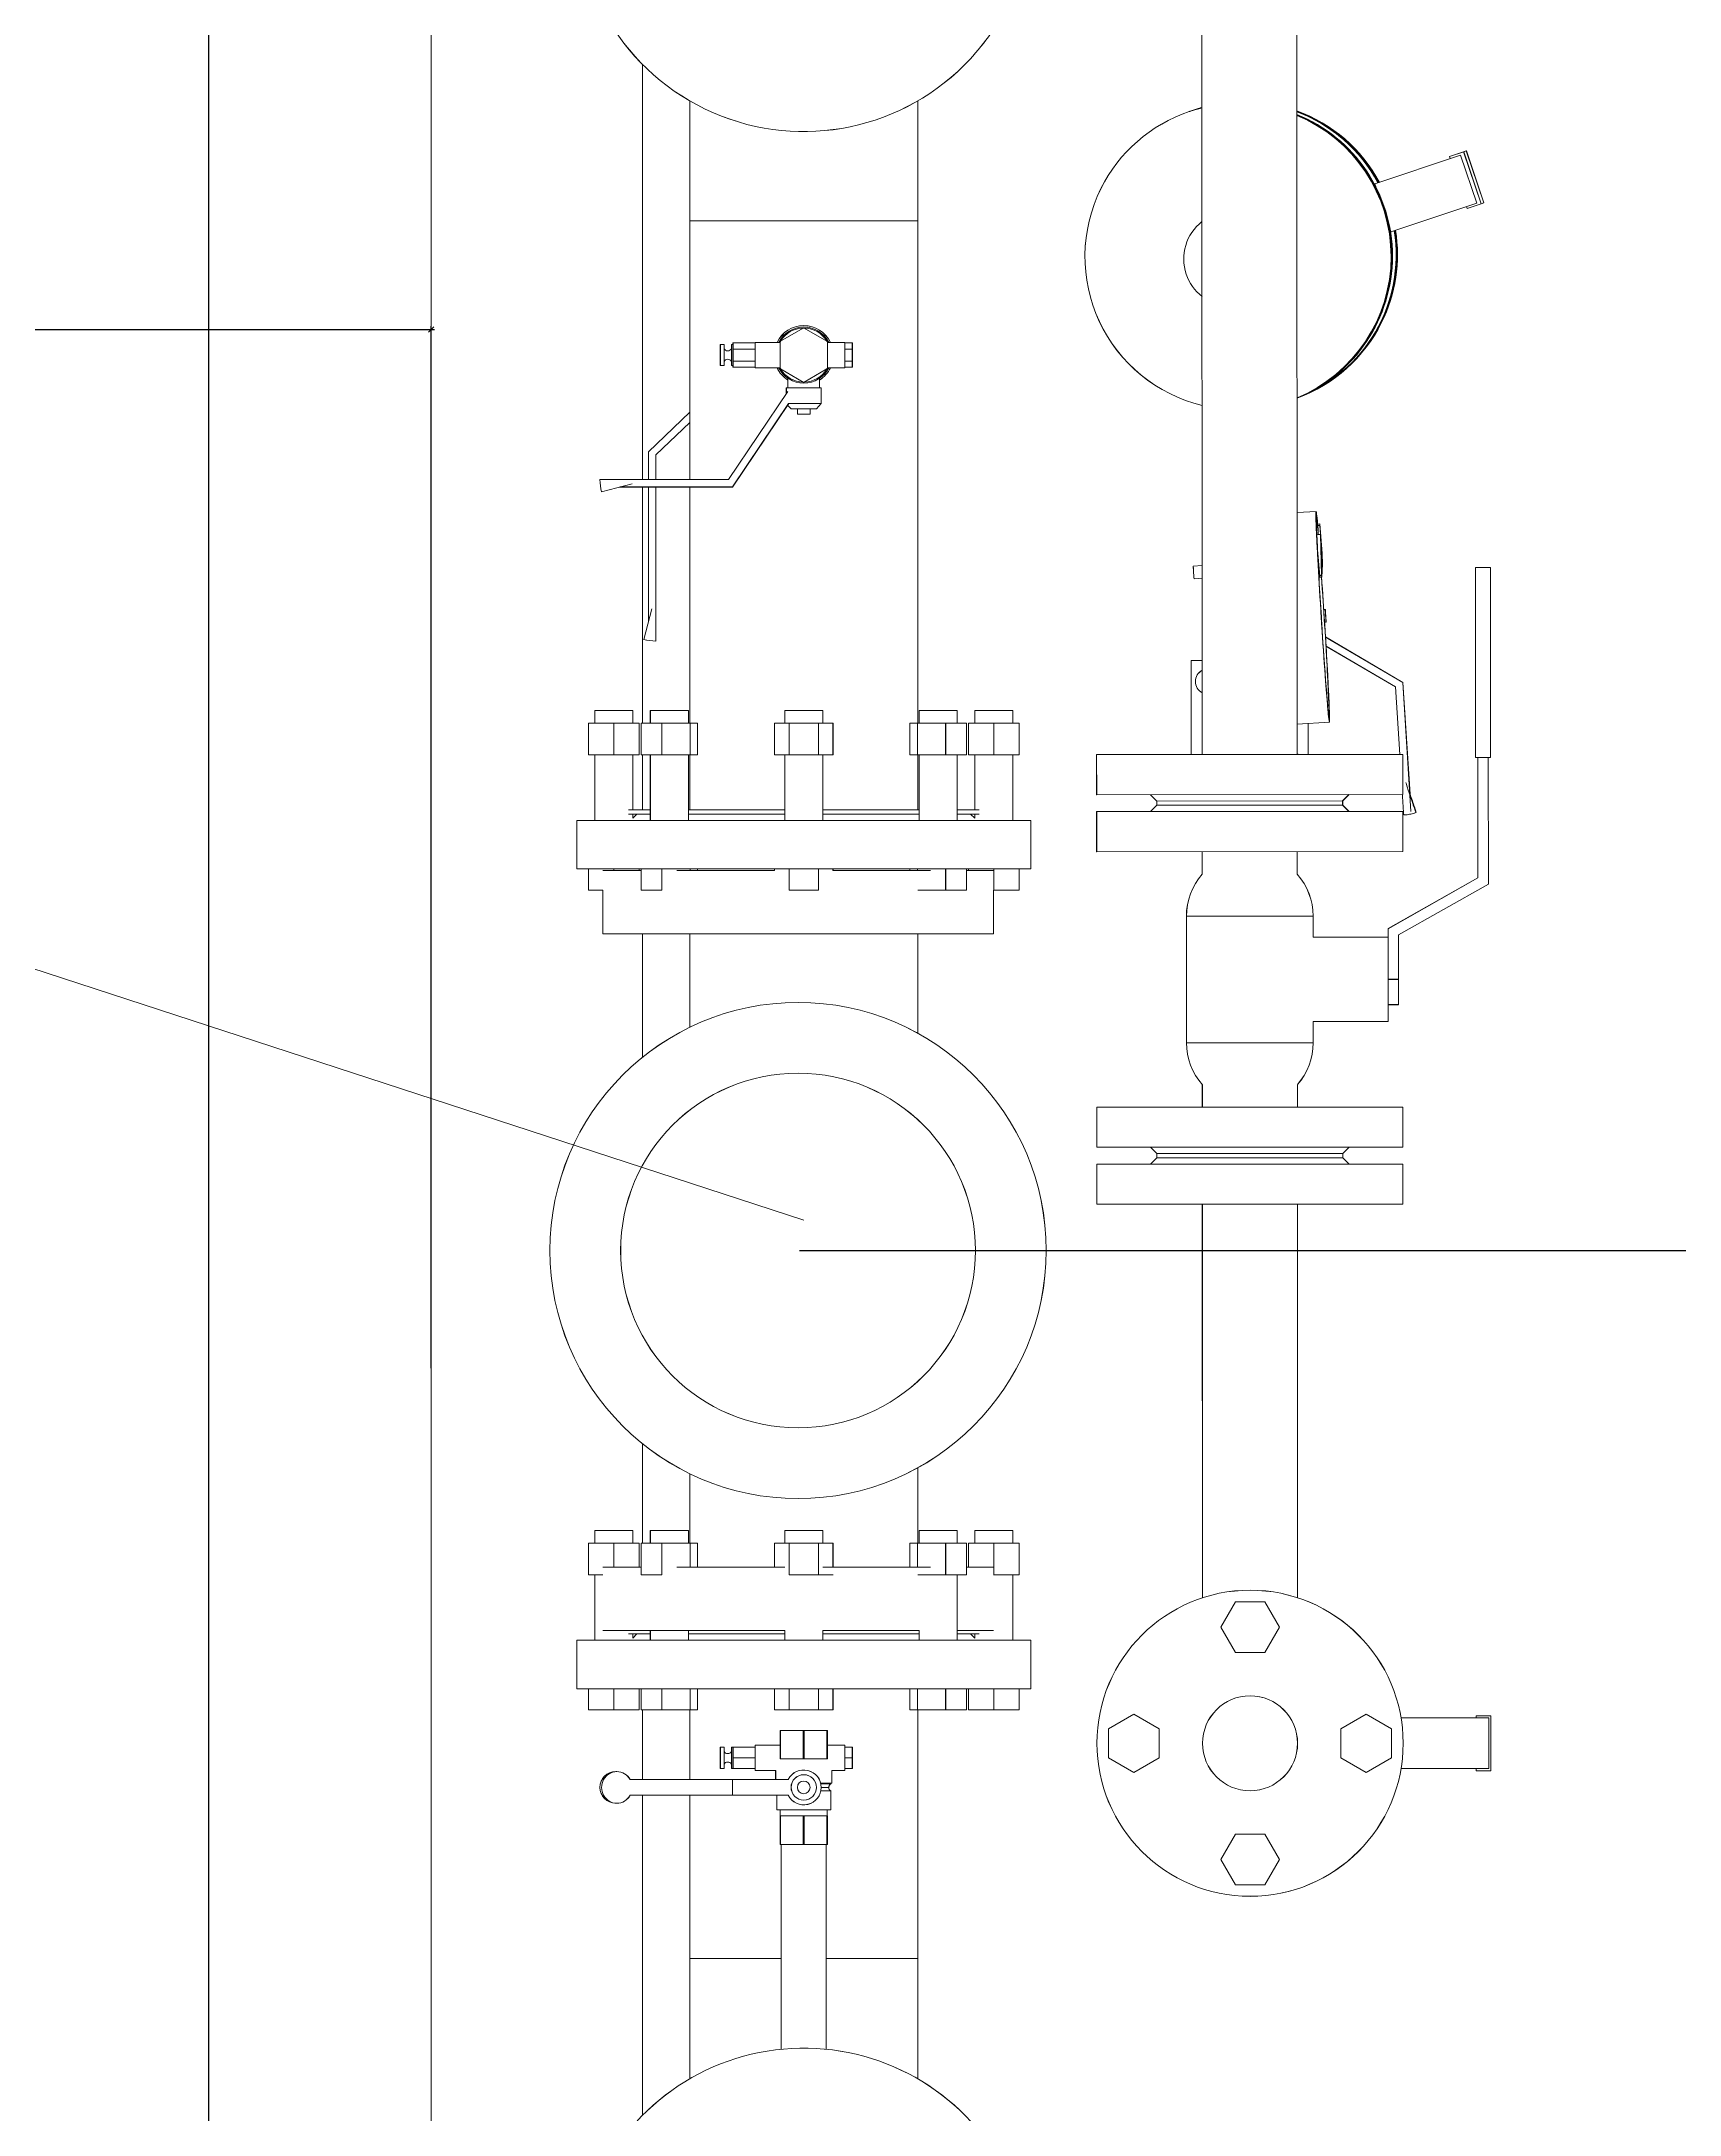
# Model space of a CAD drawing. Header units: millimetres. Extents: x -8689834 to 9419935, y 0 to 233063.
# Drawn here: x -420796 to -420020, y 218716 to 219698 of the extents above; entities that cross this region are included whole.
import ezdxf

# ---------------------------------------------------------------- set-up
doc = ezdxf.new("R2010")
doc.units = ezdxf.units.MM
doc.header["$MEASUREMENT"] = 0
doc.layers.get('0').update_dxf_attribs({"color": 250, "lineweight": 9})
doc.layers.add('25. ЗАЛИВКА ЗОН', color=7, linetype='Continuous', lineweight=0, transparency=0.2)
for name, color, linetype, lineweight in [('2D.ПроекцииПлан. Цвет-Ошибка', 5, 'ByLayer', 35), ('2D.ПроекцииПлан.0', 250, 'ByLayer', 35), ('2D.ПроекцииПлан.25. ЗАЛИВКА ЗОН', 7, 'ByLayer', 0), ('ViewportFrames', 5, 'Continuous', 0), ('Размеры координатных сеток', 7, 'Continuous', 0)]:
    doc.layers.add(name, color=color, linetype=linetype, lineweight=lineweight)
doc.styles.add('МОЭК-Проект', font='', dxfattribs={"oblique": 15})
doc.styles.get('МОЭК-Проект').set_extended_font_data('GOST_type_A')
doc.dimstyles.new('МОЭК', dxfattribs={"dimtxt": 2.5, "dimasz": 2.5, "dimexe": 1.5, "dimexo": 0.625, "dimgap": 1, "dimtad": 1, "dimdec": 0, "dimlfac": 50, "dimtxsty": 'МОЭК-Проект', "dimblk": 'OBLIQUE', "dimblk1": 'OBLIQUE', "dimblk2": 'OBLIQUE', "dimcen": 2.5, "dimdle": 1.5, "dimadec": 0, "dimazin": 2, "dimtfac": 0.75, "dimtdec": 4, "dimtmove": 1, "dimatfit": 3, "dimldrblk": 'NONE', "dimfxl": 1, "dimtfill": 1, "dimtolj": 1, "dimarcsym": 1})

# ---------------------------------------------------------------- blocks, each defined once
blk = doc.blocks.new('*U1737')
blk.add_line((-142.417, 120.481), (-265.097, 160.555))
blk = doc.blocks.new('PROJECTION_BLOCK_{52f8b46a-f59a-49b0-99aa-7306b7d34186}')
at = {"layer": '2D.ПроекцииПлан. Цвет-Ошибка', "color": 0, "lineweight": -2}
for p, q in [((0.581, 23.585), (0.584, 16.455)), ((-0.319, 23.554), (-0.316, 16.455)), ((-5.169, 21.511), (-5.169, 22.648)), ((-3.009, 21.511), (-3.009, 22.648)), ((-0.439, 22.546), (-0.434, 22.548)), ((-0.431, 22.549), (-0.426, 22.55)), ((-0.387, 22.564), (-0.392, 22.562)), ((-0.379, 22.566), (-0.384, 22.564)), ((1.319, 21.861), (2.131, 22.135)), ((2.028, 22.121), (2.161, 22.166)), ((2.028, 22.121), (2.034, 22.102)), ((2.131, 22.135), (2.285, 21.68)), ((2.186, 22.175), (2.161, 22.166)), ((2.161, 22.166), (2.327, 21.673)), ((2.352, 21.682), (2.186, 22.175)), ((1.315, 21.86), (1.319, 21.861)), ((1.319, 21.861), (1.328, 21.836)), ((1.472, 21.407), (2.285, 21.68)), ((2.188, 21.647), (2.194, 21.629)), ((2.194, 21.629), (2.327, 21.673)), ((2.327, 21.673), (2.352, 21.682)), ((-3.009, 21.511), (-5.169, 21.511)), ((-5.169, 21.511), (-4.089, 21.511)), ((-5.169, 21.511), (-5.169, 19.06)), ((-4.089, 21.511), (-3.009, 21.511)), ((-3.009, 21.511), (-3.009, 16.752)), ((1.464, 21.432), (1.472, 21.407)), ((1.468, 21.405), (1.472, 21.407)), ((-4.094, 20.495), (-4.308, 20.371)), ((-3.87, 20.371), (-4.084, 20.495)), ((-4.879, 20.34), (-4.879, 20.14)), ((-4.879, 20.34), (-4.844, 20.34)), ((-4.844, 20.34), (-4.844, 20.14)), ((-4.774, 20.34), (-4.774, 20.14)), ((-4.774, 20.34), (-4.759, 20.34)), ((-4.549, 20.355), (-4.759, 20.355)), ((-4.759, 20.355), (-4.759, 20.297)), ((-4.549, 20.297), (-4.759, 20.297)), ((-4.759, 20.297), (-4.759, 20.182)), ((-4.549, 20.12), (-4.549, 20.36)), ((-4.313, 20.36), (-4.549, 20.36)), ((-4.313, 20.363), (-4.313, 20.116)), ((-3.865, 20.116), (-3.865, 20.363)), ((-3.699, 20.36), (-3.865, 20.36)), ((-3.699, 20.12), (-3.699, 20.36)), ((-3.629, 20.355), (-3.699, 20.355)), ((-3.629, 20.297), (-3.699, 20.297)), ((-3.629, 20.355), (-3.629, 20.297)), ((-3.629, 20.297), (-3.629, 20.182)), ((-4.879, 20.14), (-4.844, 20.14)), ((-4.774, 20.14), (-4.759, 20.14)), ((-4.759, 20.182), (-4.759, 20.124)), ((-4.549, 20.182), (-4.759, 20.182)), ((-4.549, 20.124), (-4.759, 20.124)), ((-4.313, 20.12), (-4.549, 20.12)), ((-4.308, 20.108), (-4.094, 19.984)), ((-4.084, 19.984), (-3.87, 20.108)), ((-3.699, 20.12), (-3.865, 20.12)), ((-3.699, 20.182), (-3.629, 20.182)), ((-3.629, 20.124), (-3.699, 20.124)), ((-3.629, 20.182), (-3.629, 20.124)), ((-4.239, 19.895), (-4.802, 19.06)), ((-4.254, 19.93), (-3.924, 19.93)), ((-4.254, 19.873), (-4.254, 19.93)), ((-4.239, 20.02), (-4.239, 19.93)), ((-3.939, 20.02), (-3.939, 19.93)), ((-3.924, 19.78), (-3.924, 19.93)), ((-5.169, 19.699), (-5.559, 19.324)), ((-4.232, 19.78), (-4.765, 18.99)), ((-4.242, 19.766), (-4.209, 19.73)), ((-4.232, 19.78), (-3.924, 19.78)), ((-3.924, 19.78), (-4.232, 19.78)), ((-3.969, 19.73), (-4.209, 19.73)), ((-4.149, 19.73), (-4.149, 19.68)), ((-4.029, 19.68), (-4.149, 19.68)), ((-4.029, 19.73), (-4.029, 19.68)), ((-3.924, 19.78), (-3.969, 19.73)), ((-0.317, 19.763), (-0.317, 18.617)), ((-5.169, 19.602), (-5.489, 19.294)), ((-5.559, 19.324), (-5.559, 19.06)), ((-5.489, 19.294), (-5.489, 19.06)), ((-5.739, 19.06), (-6.019, 19.06)), ((-4.802, 19.06), (-5.739, 19.06)), ((-5.714, 19.021), (-6.004, 18.943)), ((-4.765, 18.99), (-5.83, 18.99)), ((-5.559, 18.99), (-5.559, 17.719)), ((-5.489, 18.99), (-5.489, 17.81)), ((-5.169, 18.99), (-5.169, 16.752)), ((0.583, 18.747), (0.763, 18.759)), ((0.769, 18.538), (0.804, 18.54)), ((0.777, 18.638), (0.799, 18.64)), ((0.778, 18.624), (0.799, 18.625)), ((0.799, 18.64), (0.779, 18.638)), ((0.779, 18.638), (0.784, 18.539)), ((0.804, 18.54), (0.784, 18.539)), ((0.821, 18.359), (0.799, 18.64)), ((0.799, 18.64), (0.799, 18.625)), ((0.821, 18.359), (0.799, 18.64)), ((0.799, 18.64), (0.804, 18.54)), ((0.799, 18.625), (0.821, 18.345)), ((0.816, 18.151), (0.804, 18.54)), ((0.804, 18.54), (0.825, 18.259)), ((0.825, 18.259), (0.804, 18.54)), ((0.797, 18.15), (0.776, 18.395)), ((0.786, 18.257), (0.778, 18.359)), ((0.821, 18.345), (0.821, 18.359)), ((0.821, 18.359), (0.825, 18.259)), ((-0.316, 18.246), (-0.4, 18.241)), ((-0.316, 18.126), (-0.392, 18.121)), ((0.798, 18.136), (0.786, 18.257)), ((0.797, 18.15), (0.816, 18.151)), ((0.798, 18.136), (0.797, 18.15)), ((0.818, 18.137), (0.798, 18.136)), ((0.816, 18.151), (0.818, 18.137)), ((0.818, 18.137), (0.825, 18.259)), ((2.274, 18.226), (2.274, 16.426)), ((2.274, 18.226), (2.414, 18.226)), ((2.414, 18.226), (2.414, 16.426)), ((-5.605, 17.546), (-5.528, 17.836)), ((-5.489, 17.531), (-5.489, 17.81)), ((0.836, 17.829), (0.85, 17.83)), ((0.843, 17.709), (0.858, 17.71)), ((0.852, 17.569), (1.586, 17.139)), ((0.852, 17.567), (1.584, 17.138)), ((0.857, 17.483), (1.516, 17.097)), ((-0.42, 17.347), (-0.419, 16.455)), ((-0.316, 17.347), (-0.42, 17.347)), ((1.516, 17.097), (1.557, 16.456)), ((1.586, 17.139), (1.584, 17.138)), ((1.584, 17.138), (1.661, 15.917)), ((1.586, 17.139), (1.653, 16.08)), ((-6.129, 16.752), (-5.889, 16.752)), ((-6.129, 16.452), (-6.129, 16.752)), ((-5.709, 16.872), (-6.069, 16.872)), ((-6.069, 16.752), (-6.069, 16.872)), ((-5.889, 16.752), (-5.649, 16.752)), ((-5.889, 16.452), (-5.889, 16.752)), ((-5.709, 16.752), (-5.709, 16.872)), ((-5.649, 16.452), (-5.649, 16.752)), ((-5.63, 16.452), (-5.63, 16.752)), ((-5.63, 16.752), (-5.434, 16.752)), ((-5.182, 16.872), (-5.542, 16.872)), ((-5.542, 16.752), (-5.542, 16.872)), ((-5.434, 16.752), (-5.166, 16.752)), ((-5.434, 16.452), (-5.434, 16.752)), ((-5.182, 16.752), (-5.182, 16.872)), ((-5.166, 16.752), (-5.094, 16.752)), ((-5.166, 16.452), (-5.166, 16.752)), ((-5.094, 16.452), (-5.094, 16.752)), ((-4.366, 16.752), (-4.228, 16.752)), ((-4.366, 16.452), (-4.366, 16.752)), ((-3.909, 16.872), (-4.269, 16.872)), ((-4.269, 16.752), (-4.269, 16.872)), ((-4.228, 16.452), (-4.228, 16.752)), ((-4.228, 16.752), (-3.95, 16.752)), ((-3.95, 16.752), (-3.812, 16.752)), ((-3.95, 16.452), (-3.95, 16.752)), ((-3.909, 16.752), (-3.909, 16.872)), ((-3.812, 16.452), (-3.812, 16.752)), ((-3.084, 16.752), (-3.084, 16.452)), ((-3.084, 16.752), (-3.012, 16.752)), ((-3.012, 16.752), (-2.745, 16.752)), ((-3.012, 16.452), (-3.012, 16.752)), ((-2.636, 16.872), (-2.996, 16.872)), ((-2.996, 16.752), (-2.996, 16.872)), ((-2.745, 16.452), (-2.745, 16.752)), ((-2.745, 16.752), (-2.549, 16.752)), ((-2.636, 16.752), (-2.636, 16.872)), ((-2.549, 16.452), (-2.549, 16.752)), ((-2.529, 16.752), (-2.529, 16.452)), ((-2.529, 16.752), (-2.289, 16.752)), ((-2.109, 16.872), (-2.469, 16.872)), ((-2.469, 16.752), (-2.469, 16.872)), ((-2.289, 16.752), (-2.049, 16.752)), ((-2.289, 16.452), (-2.289, 16.752)), ((-2.109, 16.752), (-2.109, 16.872)), ((-2.049, 16.452), (-2.049, 16.752)), ((0.584, 16.743), (0.889, 16.762)), ((0.688, 16.455), (0.688, 16.75)), ((-6.129, 16.452), (-5.889, 16.452)), ((-6.069, 15.832), (-6.069, 16.452)), ((-5.889, 16.452), (-5.649, 16.452)), ((-5.709, 15.932), (-5.709, 16.452)), ((-5.63, 16.452), (-5.434, 16.452)), ((-5.542, 15.832), (-5.542, 16.452)), ((-5.434, 16.452), (-5.166, 16.452)), ((-5.182, 15.832), (-5.182, 16.452)), ((-5.169, 16.452), (-5.169, 15.932)), ((-5.166, 16.452), (-5.094, 16.452)), ((-4.366, 16.452), (-4.228, 16.452)), ((-4.269, 15.832), (-4.269, 16.452)), ((-4.228, 16.452), (-3.95, 16.452)), ((-3.95, 16.452), (-3.812, 16.452)), ((-3.909, 15.832), (-3.909, 16.452)), ((-3.084, 16.452), (-3.012, 16.452)), ((-3.012, 16.452), (-2.745, 16.452)), ((-3.009, 16.452), (-3.009, 15.932)), ((-2.996, 15.832), (-2.996, 16.452)), ((-2.745, 16.452), (-2.549, 16.452)), ((-2.636, 15.832), (-2.636, 16.452)), ((-2.529, 16.452), (-2.289, 16.452)), ((-2.469, 15.932), (-2.469, 16.452)), ((-2.289, 16.452), (-2.049, 16.452)), ((-2.109, 15.832), (-2.109, 16.452)), ((1.584, 16.456), (-1.316, 16.455)), ((-1.316, 16.455), (-1.315, 16.075)), ((1.584, 16.456), (1.585, 16.076)), ((2.274, 16.426), (2.414, 16.426)), ((2.295, 15.286), (2.294, 16.426)), ((2.395, 15.228), (2.394, 16.426)), ((-5.542, 15.932), (-5.749, 15.932)), ((-4.269, 15.932), (-5.182, 15.932)), ((-2.996, 15.932), (-3.909, 15.932)), ((-2.429, 15.932), (-2.636, 15.932)), ((1.585, 16.076), (-1.315, 16.075)), ((1.585, 15.916), (-1.315, 15.915)), ((-1.315, 15.915), (-1.315, 15.535)), ((-0.805, 16.075), (-0.745, 16.015)), ((-0.805, 15.915), (-0.745, 15.975)), ((1.015, 16.016), (-0.745, 16.015)), ((1.015, 16.016), (-0.745, 16.015)), ((-0.745, 16.015), (-0.745, 15.975)), ((1.015, 15.976), (-0.745, 15.975)), ((-0.745, 15.975), (0.135, 15.975)), ((0.135, 15.975), (1.015, 15.976)), ((1.075, 16.076), (1.015, 16.016)), ((1.015, 16.016), (1.015, 15.976)), ((1.075, 15.916), (1.015, 15.976)), ((1.585, 15.916), (1.585, 15.536)), ((-6.239, 15.832), (-5.609, 15.832)), ((-6.239, 15.372), (-6.239, 15.832)), ((-5.542, 15.892), (-5.749, 15.892)), ((-5.709, 15.852), (-5.709, 15.892)), ((-5.709, 15.852), (-5.669, 15.892)), ((-5.609, 15.832), (-1.939, 15.832)), ((-4.269, 15.892), (-5.182, 15.892)), ((-2.996, 15.892), (-3.909, 15.892)), ((-2.429, 15.892), (-2.636, 15.892)), ((-2.469, 15.852), (-2.509, 15.892)), ((-2.469, 15.852), (-2.469, 15.892)), ((-1.939, 15.372), (-1.939, 15.832)), ((1.585, 15.536), (-1.315, 15.535)), ((-0.315, 15.535), (-0.315, 15.322)), ((0.585, 15.535), (0.585, 15.322)), ((-6.239, 15.372), (-5.609, 15.372)), ((-6.129, 15.372), (-6.129, 15.172)), ((-5.889, 15.372), (-5.889, 15.357)), ((-5.649, 15.372), (-5.649, 15.357)), ((-5.63, 15.172), (-5.63, 15.372)), ((-5.609, 15.372), (-1.939, 15.372)), ((-5.434, 15.372), (-5.434, 15.172)), ((-5.166, 15.372), (-5.166, 15.357)), ((-5.094, 15.372), (-5.094, 15.357)), ((-4.366, 15.372), (-4.366, 15.357)), ((-4.228, 15.172), (-4.228, 15.372)), ((-3.95, 15.372), (-3.95, 15.172)), ((-3.812, 15.372), (-3.812, 15.357)), ((-3.084, 15.372), (-3.084, 15.357)), ((-3.012, 15.372), (-3.012, 15.357)), ((-2.745, 15.172), (-2.745, 15.372)), ((-2.549, 15.372), (-2.549, 15.172)), ((-2.529, 15.372), (-2.529, 15.357)), ((-2.289, 15.372), (-2.289, 15.172)), ((-2.049, 15.172), (-2.049, 15.372)), ((-5.993, 15.172), (-6.129, 15.172)), ((-5.434, 15.172), (-5.63, 15.172)), ((-3.95, 15.172), (-4.228, 15.172)), ((-2.745, 15.172), (-3.009, 15.172)), ((-2.549, 15.172), (-2.745, 15.172)), ((-2.289, 15.172), (-2.293, 15.172)), ((-2.049, 15.172), (-2.289, 15.172)), ((1.445, 14.806), (2.295, 15.286)), ((1.545, 14.747), (2.395, 15.228)), ((-5.169, 14.757), (-5.169, 13.871)), ((-3.009, 14.757), (-3.009, 13.815)), ((-0.465, 14.925), (0.735, 14.925)), ((0.735, 14.925), (-0.465, 14.925)), ((-0.465, 14.925), (-0.464, 13.725)), ((0.735, 14.925), (0.735, 14.725)), ((1.445, 14.646), (1.445, 14.806)), ((1.545, 14.326), (1.545, 14.747)), ((0.735, 14.725), (1.445, 14.726)), ((1.445, 14.646), (1.446, 13.926)), ((1.445, 14.326), (1.545, 14.326)), ((1.545, 14.326), (1.545, 14.086)), ((1.445, 14.086), (1.545, 14.086)), ((0.736, 13.925), (1.446, 13.926)), ((0.736, 13.925), (0.736, 13.725)), ((0.736, 13.725), (-0.464, 13.725)), ((0.736, 13.725), (-0.464, 13.725)), ((-0.314, 13.328), (-0.314, 13.115)), ((-0.314, 13.328), (-0.314, 13.115)), ((0.586, 13.328), (0.586, 13.115)), ((-1.314, 13.115), (0.136, 13.115)), ((-1.314, 12.735), (-1.314, 13.115)), ((0.136, 13.115), (1.586, 13.116)), ((1.586, 12.736), (1.586, 13.116)), ((-1.314, 12.735), (0.136, 12.735)), ((-1.314, 12.575), (1.161, 12.576)), ((-1.314, 12.195), (-1.314, 12.575)), ((-0.804, 12.735), (-0.744, 12.675)), ((-0.804, 12.575), (-0.744, 12.635)), ((1.016, 12.676), (-0.744, 12.675)), ((-0.744, 12.675), (0.758, 12.675)), ((-0.744, 12.635), (-0.744, 12.675)), ((-0.744, 12.635), (0.758, 12.635)), ((-0.744, 12.635), (0.758, 12.635)), ((0.136, 12.735), (1.586, 12.736)), ((0.758, 12.675), (1.016, 12.676)), ((0.758, 12.635), (1.016, 12.636)), ((0.758, 12.635), (1.016, 12.636)), ((1.076, 12.736), (1.016, 12.676)), ((1.016, 12.636), (1.016, 12.676)), ((1.076, 12.576), (1.016, 12.636)), ((1.161, 12.576), (1.586, 12.576)), ((1.586, 12.196), (1.586, 12.576)), ((-1.314, 12.195), (1.162, 12.196)), ((-0.314, 12.195), (-0.312, 8.467)), ((-0.314, 12.195), (-0.312, 8.467)), ((0.586, 12.195), (0.588, 8.467)), ((1.162, 12.196), (1.586, 12.196)), ((-5.169, 9.642), (-5.169, 8.986)), ((-3.009, 9.698), (-3.009, 8.986)), ((-5.709, 9.106), (-6.069, 9.106)), ((-6.069, 8.986), (-6.069, 9.106)), ((-5.709, 8.986), (-5.709, 9.106)), ((-5.182, 9.106), (-5.542, 9.106)), ((-5.542, 8.986), (-5.542, 9.106)), ((-5.182, 8.986), (-5.182, 9.106)), ((-3.909, 9.106), (-4.269, 9.106)), ((-4.269, 8.986), (-4.269, 9.106)), ((-3.909, 8.986), (-3.909, 9.106)), ((-2.636, 9.106), (-2.996, 9.106)), ((-2.996, 8.986), (-2.996, 9.106)), ((-2.636, 8.986), (-2.636, 9.106)), ((-2.109, 9.106), (-2.469, 9.106)), ((-2.469, 8.986), (-2.469, 9.106)), ((-2.109, 8.986), (-2.109, 9.106)), ((-6.129, 8.986), (-5.889, 8.986)), ((-6.129, 8.686), (-6.129, 8.986)), ((-5.889, 8.986), (-5.649, 8.986)), ((-5.889, 8.757), (-5.889, 8.986)), ((-5.649, 8.757), (-5.649, 8.986)), ((-5.63, 8.686), (-5.63, 8.986)), ((-5.63, 8.986), (-5.434, 8.986)), ((-5.434, 8.986), (-5.166, 8.986)), ((-5.434, 8.686), (-5.434, 8.986)), ((-5.166, 8.986), (-5.094, 8.986)), ((-5.166, 8.757), (-5.166, 8.986)), ((-5.094, 8.757), (-5.094, 8.986)), ((-4.366, 8.986), (-4.228, 8.986)), ((-4.366, 8.757), (-4.366, 8.986)), ((-4.228, 8.686), (-4.228, 8.986)), ((-4.228, 8.986), (-3.95, 8.986)), ((-3.95, 8.986), (-3.812, 8.986)), ((-3.95, 8.686), (-3.95, 8.986)), ((-3.812, 8.757), (-3.812, 8.986)), ((-3.084, 8.986), (-3.084, 8.757)), ((-3.084, 8.986), (-3.012, 8.986)), ((-3.012, 8.986), (-2.745, 8.986)), ((-3.012, 8.757), (-3.012, 8.986)), ((-2.745, 8.686), (-2.745, 8.986)), ((-2.745, 8.986), (-2.549, 8.986)), ((-2.549, 8.686), (-2.549, 8.986)), ((-2.529, 8.986), (-2.529, 8.757)), ((-2.529, 8.986), (-2.289, 8.986)), ((-2.289, 8.986), (-2.049, 8.986)), ((-2.289, 8.686), (-2.289, 8.986)), ((-2.049, 8.686), (-2.049, 8.986)), ((-6.129, 8.686), (-5.993, 8.686)), ((-6.069, 8.066), (-6.069, 8.686)), ((-5.63, 8.686), (-5.434, 8.686)), ((-4.228, 8.686), (-3.95, 8.686)), ((-3.95, 8.686), (-3.812, 8.686)), ((-3.009, 8.686), (-2.745, 8.686)), ((-2.745, 8.686), (-2.549, 8.686)), ((-2.636, 8.066), (-2.636, 8.686)), ((-2.293, 8.686), (-2.289, 8.686)), ((-2.289, 8.686), (-2.049, 8.686)), ((-2.109, 8.066), (-2.109, 8.686)), ((0, 8.429), (-0.139, 8.189)), ((0.277, 8.429), (0, 8.429)), ((0.416, 8.189), (0.277, 8.429)), ((-6.239, 8.066), (-5.609, 8.066)), ((-6.239, 7.606), (-6.239, 8.066)), ((-5.542, 8.126), (-5.749, 8.126)), ((-5.709, 8.086), (-5.709, 8.126)), ((-5.709, 8.086), (-5.669, 8.126)), ((-5.609, 8.066), (-1.939, 8.066)), ((-5.542, 8.066), (-5.542, 8.157)), ((-5.182, 8.066), (-5.182, 8.157)), ((-4.269, 8.126), (-5.182, 8.126)), ((-4.269, 8.066), (-4.269, 8.157)), ((-3.909, 8.066), (-3.909, 8.157)), ((-2.996, 8.126), (-3.909, 8.126)), ((-2.996, 8.066), (-2.996, 8.157)), ((-2.429, 8.126), (-2.636, 8.126)), ((-2.469, 8.086), (-2.509, 8.126)), ((-2.469, 8.086), (-2.469, 8.126)), ((-1.939, 7.606), (-1.939, 8.066)), ((-0.139, 8.189), (0, 7.949)), ((0.277, 7.949), (0.416, 8.189)), ((0, 7.949), (0.277, 7.949)), ((-6.239, 7.606), (-5.609, 7.606)), ((-6.129, 7.606), (-6.129, 7.406)), ((-5.889, 7.606), (-5.889, 7.406)), ((-5.649, 7.606), (-5.649, 7.406)), ((-5.63, 7.406), (-5.63, 7.606)), ((-5.609, 7.606), (-1.939, 7.606)), ((-5.434, 7.606), (-5.434, 7.406)), ((-5.166, 7.606), (-5.166, 7.406)), ((-5.094, 7.606), (-5.094, 7.406)), ((-4.366, 7.606), (-4.366, 7.406)), ((-4.228, 7.406), (-4.228, 7.606)), ((-3.95, 7.606), (-3.95, 7.406)), ((-3.812, 7.606), (-3.812, 7.406)), ((-3.084, 7.606), (-3.084, 7.406)), ((-3.012, 7.606), (-3.012, 7.406)), ((-2.745, 7.406), (-2.745, 7.606)), ((-2.549, 7.606), (-2.549, 7.406)), ((-2.529, 7.606), (-2.529, 7.406)), ((-2.289, 7.606), (-2.289, 7.406)), ((-2.049, 7.406), (-2.049, 7.606)), ((-5.889, 7.406), (-6.129, 7.406)), ((-5.649, 7.406), (-5.889, 7.406)), ((-5.434, 7.406), (-5.63, 7.406)), ((-5.166, 7.406), (-5.434, 7.406)), ((-5.169, 7.406), (-5.169, 6.746)), ((-5.094, 7.406), (-5.166, 7.406)), ((-4.228, 7.406), (-4.366, 7.406)), ((-3.95, 7.406), (-4.228, 7.406)), ((-3.812, 7.406), (-3.95, 7.406)), ((-3.012, 7.406), (-3.084, 7.406)), ((-2.745, 7.406), (-3.012, 7.406)), ((-3.009, 7.406), (-3.009, 5.051)), ((-2.549, 7.406), (-2.745, 7.406)), ((-2.289, 7.406), (-2.529, 7.406)), ((-2.049, 7.406), (-2.289, 7.406)), ((-0.962, 7.366), (-1.202, 7.227)), ((-0.722, 7.227), (-0.962, 7.366)), ((1.238, 7.366), (0.998, 7.227)), ((1.478, 7.227), (1.238, 7.366)), ((1.568, 7.329), (2.398, 7.329)), ((2.278, 7.349), (2.278, 7.329)), ((2.278, 7.349), (2.418, 7.349)), ((2.398, 7.329), (2.398, 6.849)), ((2.418, 7.349), (2.418, 6.829)), ((-4.549, 6.831), (-4.549, 7.071)), ((-4.313, 7.071), (-4.549, 7.071)), ((-4.308, 7.211), (-4.313, 7.211)), ((-4.313, 7.211), (-4.313, 6.941)), ((-4.308, 7.211), (-4.308, 6.941)), ((-4.308, 7.211), (-4.094, 7.211)), ((-4.084, 7.211), (-4.094, 7.211)), ((-4.094, 7.211), (-4.094, 6.941)), ((-4.084, 7.211), (-4.084, 6.941)), ((-4.084, 7.211), (-3.87, 7.211)), ((-3.865, 7.211), (-3.87, 7.211)), ((-3.87, 7.211), (-3.87, 6.941)), ((-3.865, 7.211), (-3.865, 6.941)), ((-3.699, 7.071), (-3.865, 7.071)), ((-3.699, 6.951), (-3.699, 7.071)), ((-1.202, 7.227), (-1.202, 6.95)), ((-0.722, 6.95), (-0.722, 7.227)), ((0.998, 7.227), (0.998, 6.95)), ((1.478, 6.95), (1.478, 7.227)), ((-4.879, 7.051), (-4.879, 6.851)), ((-4.879, 7.051), (-4.844, 7.051)), ((-4.844, 7.051), (-4.844, 6.851)), ((-4.774, 7.051), (-4.774, 6.851)), ((-4.774, 7.051), (-4.759, 7.051)), ((-4.759, 7.051), (-4.759, 6.951)), ((-4.549, 7.051), (-4.759, 7.051)), ((-4.759, 6.951), (-4.759, 6.851)), ((-4.549, 6.951), (-4.759, 6.951)), ((-3.865, 6.941), (-4.313, 6.941)), ((-3.699, 7.051), (-3.629, 7.051)), ((-3.699, 6.831), (-3.699, 6.951)), ((-3.629, 6.951), (-3.699, 6.951)), ((-3.629, 7.051), (-3.629, 6.951)), ((-3.629, 6.951), (-3.629, 6.851)), ((-1.202, 6.95), (-0.962, 6.811)), ((-0.962, 6.811), (-0.722, 6.95)), ((0.998, 6.95), (1.238, 6.811)), ((1.238, 6.811), (1.478, 6.95)), ((-5.869, 6.821), (-5.859, 6.821)), ((-4.765, 6.746), (-5.733, 6.746)), ((-4.879, 6.851), (-4.844, 6.851)), ((-4.774, 6.851), (-4.759, 6.851)), ((-4.236, 6.746), (-4.765, 6.746)), ((-4.765, 6.596), (-4.765, 6.746)), ((-4.549, 6.851), (-4.759, 6.851)), ((-4.355, 6.831), (-4.549, 6.831)), ((-4.355, 6.831), (-4.355, 6.746)), ((-3.823, 6.71), (-3.929, 6.71)), ((-3.833, 6.705), (-3.928, 6.705)), ((-3.823, 6.831), (-3.823, 6.71)), ((-3.699, 6.831), (-3.823, 6.831)), ((-3.629, 6.851), (-3.699, 6.851)), ((1.568, 6.849), (2.398, 6.849)), ((2.278, 6.849), (2.278, 6.829)), ((2.278, 6.829), (2.418, 6.829)), ((-5.869, 6.521), (-5.859, 6.521)), ((-4.765, 6.596), (-5.733, 6.596)), ((-5.169, 6.596), (-5.169, 5.051)), ((-4.236, 6.596), (-4.765, 6.596)), ((-4.345, 6.596), (-4.345, 6.458)), ((-3.833, 6.638), (-3.928, 6.638)), ((-3.852, 6.671), (-3.924, 6.671)), ((-3.833, 6.638), (-3.833, 6.458)), ((-3.833, 6.458), (-4.345, 6.458)), ((-4.308, 6.401), (-4.313, 6.401)), ((-4.313, 6.401), (-4.313, 6.131)), ((-4.312, 6.458), (-4.312, 6.401)), ((-4.308, 6.401), (-4.094, 6.401)), ((-4.308, 6.401), (-4.308, 6.131)), ((-4.084, 6.401), (-4.094, 6.401)), ((-4.094, 6.401), (-4.094, 6.131)), ((-4.084, 6.401), (-3.87, 6.401)), ((-4.084, 6.401), (-4.084, 6.131)), ((-3.865, 6.401), (-3.87, 6.401)), ((-3.87, 6.401), (-3.87, 6.131)), ((-3.866, 6.458), (-3.866, 6.401)), ((-3.865, 6.401), (-3.865, 6.131)), ((-4.308, 6.131), (-4.313, 6.131)), ((-4.308, 6.131), (-4.094, 6.131)), ((-4.302, 4.191), (-4.302, 6.131)), ((-4.084, 6.131), (-4.094, 6.131)), ((-4.084, 6.131), (-3.87, 6.131)), ((-3.876, 4.191), (-3.876, 6.131)), ((-3.865, 6.131), (-3.87, 6.131)), ((0, 6.229), (-0.139, 5.989)), ((0.277, 6.229), (0, 6.229)), ((0.416, 5.989), (0.277, 6.229)), ((-0.139, 5.989), (0, 5.749)), ((0.277, 5.749), (0.416, 5.989)), ((0, 5.749), (0.277, 5.749)), ((-4.302, 5.051), (-5.169, 5.051)), ((-5.169, 5.051), (-4.302, 5.051)), ((-5.169, 3.91), (-5.169, 5.051)), ((-3.009, 5.051), (-3.876, 5.051)), ((-3.876, 5.051), (-3.009, 5.051)), ((-3.009, 3.91), (-3.009, 5.051))]:
    blk.add_line(p, q, dxfattribs=at)
for centre, radius in [((0.138, 7.089), 1.45), ((0.138, 7.089), 0.45), ((-4.089, 6.671), 0.12), ((-4.089, 6.671), 0.06)]:
    blk.add_circle(centre, radius, dxfattribs=at)
for centre, radius, start, end in [((-4.089, 20.24), 0.28, 25.3769, 154.6231), ((-4.809, 20.32), 0.04, 210, 330), ((-4.089, 20.24), 0.28, 205.3769, 237.6076), ((-4.089, 20.24), 0.28, 302.3924, 334.6231), ((-5.569, 19.06), 0.45, 180, 195), ((-0.26, 17.147), 0.12, 117.603, 242.446), ((0.549, 16.348), 0.12, 63.81, 73.0446), ((0.135, 14.925), 0.6, 0.0245, 41.4341), ((0.136, 13.725), 0.6, 180.0245, 221.4341), ((-4.809, 7.031), 0.04, 210, 330), ((-5.869, 6.671), 0.15, 90, 270), ((-4.089, 6.671), 0.165, 207.0357, 152.9643)]:
    blk.add_arc(centre, radius, start, end, dxfattribs=at)
at = {"layer": '2D.ПроекцииПлан. Цвет-Ошибка', "color": 0, "lineweight": -2, "extrusion": (0, 0, -1)}
for centre, radius, start, end in [((4.089, 20.24), 0.266, 26.7889, 90), ((4.089, 20.24), 0.256, 31.045, 88.955), ((4.089, 20.24), 0.256, 88.955, 90), ((4.089, 20.24), 0.266, 90, 153.2111), ((4.089, 20.24), 0.256, 90, 91.045), ((4.089, 20.24), 0.256, 91.045, 148.955), ((4.089, 20.24), 0.256, 28.0008, 28.955), ((4.089, 20.24), 0.256, 28.955, 31.045), ((4.089, 20.24), 0.256, 148.955, 151.045), ((4.089, 20.24), 0.256, 151.045, 151.9992), ((4.809, 20.16), 0.04, 30, 150), ((4.089, 20.24), 0.266, 206.7889, 333.2111), ((4.089, 20.24), 0.256, 331.045, 331.9992), ((4.089, 20.24), 0.256, 328.955, 331.045), ((4.089, 20.24), 0.256, 271.045, 328.955), ((4.089, 20.24), 0.256, 211.045, 268.955), ((4.089, 20.24), 0.256, 208.955, 211.045), ((4.089, 20.24), 0.256, 208.0008, 208.955), ((4.089, 20.24), 0.256, 268.955, 271.045), ((5.489, 17.981), 0.45, 270, 285), ((-0.135, 14.925), 0.6, 359.9755, 41.3851), ((-0.136, 13.725), 0.6, 179.9755, 221.3851), ((4.809, 6.871), 0.04, 30, 150), ((4.089, 6.671), 0.165, 27.0357, 180), ((3.812, 6.671), 0.04, 0, 74.5588), ((3.812, 6.671), 0.04, 302.1745, 57.8255), ((4.089, 6.671), 0.165, 180, 332.9643), ((4.089, 2.051), 2.15, 315, 149.846)]:
    blk.add_arc(centre, radius, start, end, dxfattribs=at)
for centre, major_axis, ratio, start_param, end_param in [((-4.089, 24.507), (-2.15, 0), 1, -2.355981, 2.581988), ((-4.089, 24.507), (-2.15, 0), 1, -2.648625, -2.355981), ((0.024, 21.172), (-0.463, 1.374), 0.99989, -0.785398, 0), ((0.024, 21.172), (-0.463, 1.374), 0.99989, 0, 0.086753), ((0.029, 21.174), (-0.463, 1.374), 0.99989, 0, 0.082962), ((0.031, 21.175), (-0.463, 1.374), 0.99989, -0.000818, 0), ((0.031, 21.175), (-0.463, 1.374), 0.99989, 0, 0.081364), ((0.037, 21.176), (-0.463, 1.374), 0.99989, 0, 0.077568), ((0.037, 21.176), (-0.463, 1.374), 0.99989, 0.710323, 3.080199), ((0.031, 21.175), (-0.463, 1.374), 0.99989, 0.714302, 3.07622), ((0.029, 21.174), (-0.463, 1.374), 0.99989, 0.715979, 3.074543), ((0.024, 21.172), (-0.463, 1.374), 0.99989, 0.719967, 3.070555), ((0.024, 21.172), (-0.463, 1.374), 0.99989, -2.579416, -0.785398), ((-0.041, 21.15), (-0.144, 0.426), 0.99989, -1.570796, -0.33772), ((-0.041, 21.15), (-0.144, 0.426), 0.99989, -2.154943, -1.570796), ((0.826, 17.761), (-0.059, 0.938), 0.014321, -1.574634, 0), ((0.826, 17.761), (-0.059, 0.938), 0.014321, -1.574634, 0), ((0.826, 17.761), (-0.059, 0.938), 0.014321, 0, 0.567156), ((0.826, 17.761), (-0.059, 0.938), 0.014321, 0, 0.567156), ((-0.396, 18.181), (-0.0038, 0.0599), 0.014321, -0.789236, 0), ((-0.396, 18.181), (-0.0038, 0.0599), 0.014321, 3.141593, 5.49395), ((0.826, 17.761), (-0.059, 0.938), 0.014321, 1.158982, 3.141593), ((0.826, 17.761), (-0.059, 0.938), 0.014321, 1.158982, 3.141593), ((0.826, 17.761), (-0.059, 0.938), 0.014321, 3.141593, 4.708551), ((0.826, 17.761), (-0.059, 0.938), 0.014321, 3.141593, 4.708551)]:
    blk.add_ellipse(centre, major_axis=major_axis, ratio=ratio, start_param=start_param, end_param=end_param, dxfattribs=at)
at = {"layer": '2D.ПроекцииПлан. Цвет-Ошибка', "color": 0, "lineweight": -2}
for centre, major_axis, ratio, start_param, end_param in [((0.076, 21.19), (0.463, -1.374), 0.99989, 3.092115, 3.141593), ((0.078, 21.19), (0.463, -1.374), 0.99989, 3.093727, 3.141593), ((0.084, 21.192), (0.463, -1.374), 0.99989, 3.097557, 3.141593), ((0.071, 21.188), (0.463, -1.374), 0.99989, 3.141593, 3.153966), ((0.071, 21.188), (0.463, -1.374), 0.99989, 3.08829, 3.141593), ((0.078, 21.19), (0.463, -1.374), 0.99989, 3.141593, 3.142411), ((0.084, 21.192), (0.463, -1.374), 0.99989, 1.737079, 2.465973), ((0.078, 21.19), (0.463, -1.374), 0.99989, 1.737079, 2.462048), ((0.076, 21.19), (0.463, -1.374), 0.99989, 1.737079, 2.460393), ((0.071, 21.188), (0.463, -1.374), 0.99989, 1.737079, 2.45646), ((0.076, 21.19), (0.463, -1.374), 0.99989, 0.03227, 1.404514), ((0.071, 21.188), (0.463, -1.374), 0.99989, 0.036203, 1.404514), ((0.078, 21.19), (0.463, -1.374), 0.99989, 0.785398, 1.404514), ((0.084, 21.192), (0.463, -1.374), 0.99989, 0.785398, 1.404514), ((0.084, 21.192), (0.463, -1.374), 0.99989, 0.02669, 0.785398), ((0.078, 21.19), (0.463, -1.374), 0.99989, 0.030615, 0.785398), ((0.826, 17.761), (-0.063, 0.998), 0.014321, 0, 3.141593), ((0.826, 17.761), (-0.062, 0.978), 0.014321, 0, 3.141593), ((0.826, 17.761), (-0.063, 0.998), 0.014321, -0.580203, 0), ((0.826, 17.761), (-0.062, 0.978), 0.014321, -0.576035, 0), ((0.826, 17.761), (-0.063, 0.998), 0.014321, -1.566959, -1.185044), ((0.826, 17.761), (-0.062, 0.978), 0.014321, -1.566959, -1.176742), ((0.826, 17.761), (-0.063, 0.998), 0.014321, 3.141593, 4.716227), ((0.826, 17.761), (-0.062, 0.978), 0.014321, 3.141593, 4.716227), ((0.854, 17.77), (0.0038, -0.0599), 0.014321, 0.003838, 3.141593), ((0.854, 17.77), (0.0038, -0.0599), 0.014321, -3.141593, 0), ((0.854, 17.77), (0.0038, -0.0599), 0.014321, 0, 0.003838), ((1.662, 16.048), (-0.048, 0.142), 0.014826, 0, 3.141593), ((1.585, 16.033), (-0.009, 0.15), 0.014321, 1.277329, 3.141593), ((1.662, 16.048), (-0.048, 0.142), 0.014826, 3.141593, 4.937496), ((-5.859, 6.671), (0, 0.15), 0.965926, 0, 3.141593), ((-5.859, 6.671), (0, 0.15), 0.965926, -1.047198, 0), ((-5.859, 6.671), (0, 0.15), 0.965926, -3.141593, -2.094395)]:
    blk.add_ellipse(centre, major_axis=major_axis, ratio=ratio, start_param=start_param, end_param=end_param, dxfattribs=at)
blk.add_open_spline([(1.594, 15.883), (1.594, 15.883), (1.594, 15.883), (1.595, 15.883), (1.595, 15.883), (1.596, 15.883), (1.596, 15.883), (1.597, 15.883), (1.598, 15.883), (1.6, 15.883), (1.601, 15.883), (1.605, 15.884), (1.608, 15.884), (1.615, 15.885), (1.62, 15.885), (1.633, 15.887), (1.64, 15.888), (1.656, 15.891), (1.664, 15.893), (1.679, 15.896), (1.686, 15.898), (1.699, 15.902), (1.704, 15.904), (1.71, 15.906)], degree=3, knots=[0, 0, 0, 0, 0.047984, 0.047984, 0.127958, 0.127958, 0.27191, 0.27191, 0.54382, 0.54382, 1.071644, 1.071644, 2.063294, 2.063294, 3.91859, 3.91859, 6.91859, 6.91859, 9.91859, 9.91859, 12.91859, 12.91859, 15, 15, 15, 15], dxfattribs=at)
at = {"layer": '2D.ПроекцииПлан.25. ЗАЛИВКА ЗОН', "color": 0, "lineweight": -2}
for p, q in [((-7.617, 32.247), (-7.617, -28.663)), ((-5.617, 19.06), (-5.617, 22.995)), ((-5.617, 16.752), (-5.617, 18.99)), ((-5.617, 15.932), (-5.617, 16.452)), ((-5.993, 15.357), (-5.63, 15.357)), ((-5.29, 15.357), (-4.366, 15.357)), ((-3.812, 15.357), (-2.888, 15.357)), ((-2.549, 15.357), (-2.293, 15.357)), ((-5.993, 14.757), (-5.993, 15.172)), ((-2.293, 14.757), (-2.293, 15.172)), ((-5.993, 14.757), (-2.293, 14.757)), ((-5.617, 13.587), (-5.617, 14.757)), ((-5.617, 8.986), (-5.617, 9.926)), ((-5.63, 8.757), (-5.993, 8.757)), ((-4.269, 8.757), (-5.29, 8.757)), ((-2.888, 8.757), (-3.909, 8.757)), ((-2.293, 8.757), (-2.549, 8.757)), ((-4.269, 8.157), (-5.993, 8.157)), ((-2.996, 8.157), (-3.909, 8.157)), ((-2.293, 8.157), (-2.636, 8.157)), ((-5.617, 6.746), (-5.617, 7.406)), ((-5.617, 3.564), (-5.617, 6.596))]:
    blk.add_line(p, q, dxfattribs=at)
for radius in [2.35, 1.68]:
    blk.add_circle((-4.143, 11.757), radius, dxfattribs=at)
blk = doc.blocks.new('*U1750')
at = {"layer": '2D.ПроекцииПлан.0', "lineweight": 13}
blk.add_blockref('PROJECTION_BLOCK_{52f8b46a-f59a-49b0-99aa-7306b7d34186}', (-138.328, 108.437), dxfattribs=at)
blk = doc.blocks.new('_Oblique')
at = {"color": 0, "linetype": 'ByBlock', "lineweight": -2}
blk.add_line((-0.5, -0.5), (0.5, 0.5), dxfattribs=at)
blk = doc.blocks.new('*D1910')
at = {"layer": 'Размеры координатных сеток', "color": 0, "lineweight": -2, "ltscale": 100, "transparency": 16777216}
for p, q in [((-417750.76, 229894.65), (-424653.23, 229894.65)), ((-424651.73, 229896.15), (-424651.73, 215422.32)), ((-417753.89, 215423.82), (-424653.23, 215423.82))]:
    blk.add_line(p, q, dxfattribs=at)
at = {"layer": 'Размеры координатных сеток', "color": 0, "lineweight": -2, "ltscale": 100, "transparency": 16777216, "xscale": 2.5, "yscale": 2.5, "zscale": 2.5}
for p, rotation in [((-424651.73, 229894.65), 90), ((-424651.73, 215423.82), 270)]:
    blk.add_blockref('_Oblique', p, dxfattribs=dict(at, rotation=rotation))
at = {"layer": 'Размеры координатных сеток', "color": 0, "lineweight": 13, "ltscale": 100, "transparency": 16777216, "insert": (-424653.98, 222659.23), "char_height": 2.5, "attachment_point": 5, "rotation": 90, "style": 'МОЭК-Проект', "bg_fill": 3, "box_fill_scale": 1.25, "bg_fill_color": 256, "bg_fill_true_color": 13158600, "bg_fill_transparency": 0}
blk.add_mtext('\\A1;723542', dxfattribs=at)
blk = doc.blocks.new('_None')
blk = doc.blocks.new('*D1944')
at = {"layer": '25. ЗАЛИВКА ЗОН', "color": 0, "lineweight": -2, "transparency": 16777216}
for p, q in [((-420434.5, 219762.93), (-419398.87, 219762.93)), ((-419400.37, 219764.43), (-419400.37, 219123.92)), ((-420437.19, 219125.42), (-419398.87, 219125.42))]:
    blk.add_line(p, q, dxfattribs=at)
at = {"layer": '25. ЗАЛИВКА ЗОН', "color": 0, "lineweight": -2, "transparency": 16777216, "xscale": 2.5, "yscale": 2.5, "zscale": 2.5}
for p, rotation in [((-419400.37, 219762.93), 90), ((-419400.37, 219125.42), 270)]:
    blk.add_blockref('_Oblique', p, dxfattribs=dict(at, rotation=rotation))
at = {"layer": '25. ЗАЛИВКА ЗОН', "color": 0, "lineweight": 13, "transparency": 16777216, "insert": (-419402.62, 219444.17), "char_height": 2.5, "attachment_point": 5, "rotation": 90, "style": 'МОЭК-Проект', "bg_fill": 3, "box_fill_scale": 1.25, "bg_fill_color": 256, "bg_fill_true_color": 13158600, "bg_fill_transparency": 0}
blk.add_mtext('\\A1;31880', dxfattribs=at)
blk = doc.blocks.new('*D1945')
at = {"layer": '25. ЗАЛИВКА ЗОН', "color": 0, "lineweight": -2, "transparency": 16777216}
for p, q in [((-420437.19, 219125.42), (-419398.87, 219125.42)), ((-419400.37, 219126.92), (-419400.37, 218638.66)), ((-420434.5, 218640.16), (-419398.87, 218640.16))]:
    blk.add_line(p, q, dxfattribs=at)
at = {"layer": '25. ЗАЛИВКА ЗОН', "color": 0, "lineweight": -2, "transparency": 16777216, "xscale": 2.5, "yscale": 2.5, "zscale": 2.5}
for p, rotation in [((-419400.37, 219125.42), 90), ((-419400.37, 218640.16), 270)]:
    blk.add_blockref('_Oblique', p, dxfattribs=dict(at, rotation=rotation))
at = {"layer": '25. ЗАЛИВКА ЗОН', "color": 0, "lineweight": 13, "transparency": 16777216, "insert": (-419402.62, 218882.79), "char_height": 2.5, "attachment_point": 5, "rotation": 90, "style": 'МОЭК-Проект', "bg_fill": 3, "box_fill_scale": 1.25, "bg_fill_color": 256, "bg_fill_true_color": 13158600, "bg_fill_transparency": 0}
blk.add_mtext('\\A1;24260', dxfattribs=at)
blk = doc.blocks.new('*D1955')
at = {"layer": '25. ЗАЛИВКА ЗОН', "color": 0, "lineweight": -2, "transparency": 16777216}
for p, q in [((-421711.79, 219069.68), (-421711.79, 219563.21)), ((-420611.52, 219069.68), (-420611.52, 219563.21)), ((-421713.29, 219561.71), (-420610.02, 219561.71))]:
    blk.add_line(p, q, dxfattribs=at)
at = {"layer": '25. ЗАЛИВКА ЗОН', "color": 0, "lineweight": -2, "transparency": 16777216, "xscale": 2.5, "yscale": 2.5, "zscale": 2.5, "rotation": 180}
blk.add_blockref('_Oblique', (-421711.79, 219561.71), dxfattribs=at)
at = {"layer": '25. ЗАЛИВКА ЗОН', "color": 0, "lineweight": -2, "transparency": 16777216, "xscale": 2.5, "yscale": 2.5, "zscale": 2.5}
blk.add_blockref('_Oblique', (-420611.52, 219561.71), dxfattribs=at)
at = {"layer": '25. ЗАЛИВКА ЗОН', "color": 0, "lineweight": 13, "transparency": 16777216, "insert": (-421161.66, 219563.96), "char_height": 2.5, "attachment_point": 5, "style": 'МОЭК-Проект', "bg_fill": 3, "box_fill_scale": 1.25, "bg_fill_color": 256, "bg_fill_true_color": 13158600, "bg_fill_transparency": 0}
blk.add_mtext('\\A1;55010', dxfattribs=at)
blk = doc.blocks.new('*D1959')
at = {"layer": '25. ЗАЛИВКА ЗОН', "color": 0, "lineweight": -2, "transparency": 16777216}
for p, q in [((-420612.32, 220342.16), (-420718.53, 220342.16)), ((-420717.03, 220343.66), (-420717.03, 216730.93)), ((-420612.32, 216732.43), (-420718.53, 216732.43))]:
    blk.add_line(p, q, dxfattribs=at)
at = {"layer": '25. ЗАЛИВКА ЗОН', "color": 0, "lineweight": -2, "transparency": 16777216, "xscale": 2.5, "yscale": 2.5, "zscale": 2.5}
for p, rotation in [((-420717.03, 220342.16), 90), ((-420717.03, 216732.43), 270)]:
    blk.add_blockref('_Oblique', p, dxfattribs=dict(at, rotation=rotation))
at = {"layer": '25. ЗАЛИВКА ЗОН', "color": 0, "lineweight": 13, "transparency": 16777216, "insert": (-420719.28, 218537.3), "char_height": 2.5, "attachment_point": 5, "rotation": 90, "style": 'МОЭК-Проект', "bg_fill": 3, "box_fill_scale": 1.25, "bg_fill_color": 256, "bg_fill_true_color": 13158600, "bg_fill_transparency": 0}
blk.add_mtext('\\A1;180490', dxfattribs=at)

msp = doc.modelspace()

# ---------------------------------------------------------------- block references
at = {"xscale": 50, "yscale": 50, "zscale": 50}
msp.add_blockref('*U1737', (-413314.257, 213115.736), dxfattribs=at)

# ---------------------------------------------------------------- next in the draw order: block references
at = {"layer": 'ViewportFrames', "lineweight": 13, "ltscale": 100, "xscale": 50, "yscale": 50, "zscale": 50}
msp.add_blockref('*U1750', (-413314.257, 213115.736), dxfattribs=at)

# ---------------------------------------------------------------- next in the draw order: block references
at = {"layer": '2D.ПроекцииПлан.0', "lineweight": 13, "xscale": 50, "yscale": 50, "zscale": 50}
msp.add_blockref('PROJECTION_BLOCK_{52f8b46a-f59a-49b0-99aa-7306b7d34186}', (-420230.675, 218537.592), dxfattribs=at)

# ---------------------------------------------------------------- next in the draw order: dimensions: what is measured, and where the dimension line sits
at = {"layer": 'Размеры координатных сеток', "lineweight": 13, "ltscale": 100}
dim = msp.add_linear_dim(base=(-424651.725, 215423.815), p1=(-417750.138, 229894.646), p2=(-417753.262, 215423.815), angle=90, dimstyle='МОЭК', override={"dimscale": 1, "dimlfac": 50}, dxfattribs=at)
dim.commit()
dim.dimension.update_dxf_attribs({"geometry": '*D1910', "text_midpoint": (-424653.975, 222659.23)})

# ---------------------------------------------------------------- next in the draw order: dimensions: what is measured, and where the dimension line sits
at = {"layer": '25. ЗАЛИВКА ЗОН', "lineweight": 13}
dim = msp.add_linear_dim(base=(-419400.366, 219125.421), p1=(-420435.127, 219762.928), p2=(-420437.818, 219125.421), angle=90, dimstyle='МОЭК', override={"dimrnd": 10}, dxfattribs=at)
dim.commit()
dim.dimension.update_dxf_attribs({"geometry": '*D1944', "text_midpoint": (-419402.616, 219444.174)})
dim = msp.add_linear_dim(base=(-420611.5223, 219561.7074), p1=(-421711.7916, 219069.0558), p2=(-420611.5223, 219069.0558), dimstyle='МОЭК', override={"dimrnd": 10}, dxfattribs=at)
dim.commit()
dim.dimension.update_dxf_attribs({"geometry": '*D1955', "text_midpoint": (-421161.657, 219563.9574)})

# ---------------------------------------------------------------- next in the draw order: dimensions: what is measured, and where the dimension line sits
for base, p1, p2, picture, middle in [((-420717.031, 216732.432), (-420611.695, 220342.164), (-420611.695, 216732.432), '*D1959', (-420719.281, 218537.298)), ((-419400.366, 218640.162), (-420437.818, 219125.421), (-420435.127, 218640.162), '*D1945', (-419402.616, 218882.791))]:
    dim = msp.add_linear_dim(base=base, p1=p1, p2=p2, angle=90, dimstyle='МОЭК', override={"dimrnd": 10}, dxfattribs=at)
    dim.commit()
    dim.dimension.update_dxf_attribs({"geometry": picture, "text_midpoint": middle})

doc.saveas('drawing.dxf')
